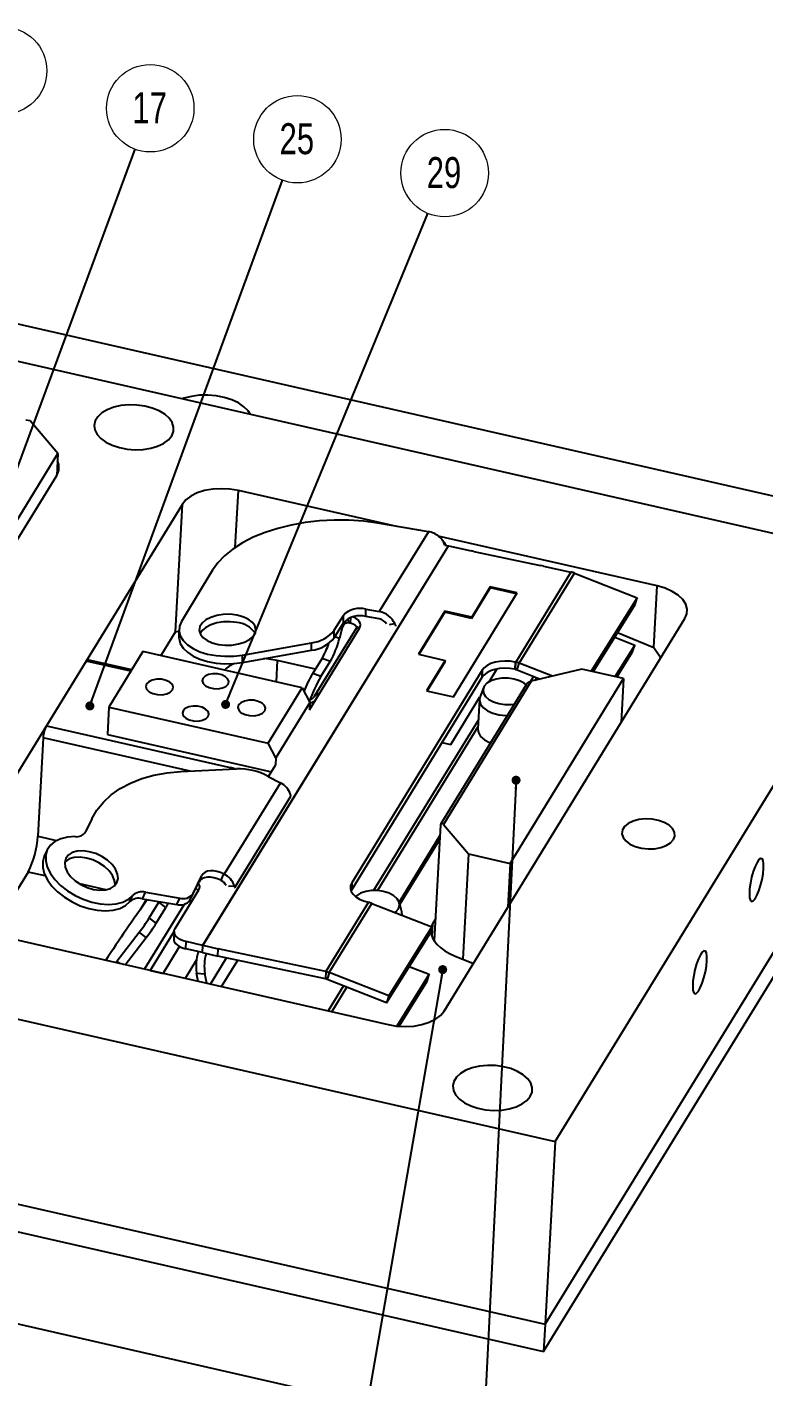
# Model space of a CAD drawing. Header units: millimetres. Extents: x 5 to 1512, y -497 to 895.
# Drawn here: x 937 to 1020.3, y 139.1 to 291.6 of the extents above; entities that cross this region are included whole.
import ezdxf

# ---------------------------------------------------------------- set-up
doc = ezdxf.new("R2010")
doc.units = ezdxf.units.MM
doc.styles.add('SLDTEXTSTYLE13', font='TXT', dxfattribs={"width": 0.75})
doc.dimstyles.new('SLDDIMSTYLE2', dxfattribs={"dimtxt": 0.18, "dimasz": 1.016, "dimexe": 0, "dimexo": 0.0625, "dimgap": 0, "dimtad": 0, "dimtih": 1, "dimtoh": 1, "dimdec": 0, "dimrnd": 1e-09, "dimzin": 0, "dimdsep": 46, "dimtxsty": 'Standard', "dimblk1": 'DOT', "dimblk2": 'DOT', "dimsah": 1, "dimcen": 0.09, "dimadec": 0, "dimazin": 0, "dimtfac": 1.016, "dimtdec": 0, "dimtofl": 0, "dimtmove": 0, "dimatfit": 3, "dimldrblk": 'DOT', "dimfxl": 1, "dimfrac": 2, "dimtolj": 1, "dimtzin": 0, "dimarcsym": 0})

# ---------------------------------------------------------------- blocks, each defined once
blk = doc.blocks.new('SW_NOTE_37')
at = {"color": 0, "linetype": 'Continuous', "lineweight": 0}
blk.add_circle((1.71, 4.63), 4.94, dxfattribs=at)
at = {"color": 0, "linetype": 'Continuous', "lineweight": 0, "insert": (1.64, 6.44), "char_height": 3.5, "attachment_point": 2, "style": 'SLDTEXTSTYLE13'}
blk.add_mtext('17', dxfattribs=at)
blk = doc.blocks.new('_Dot')
at = {"color": 0, "linetype": 'ByBlock', "lineweight": -2}
blk.add_line((-0.5, 0), (-1, 0), dxfattribs=at)
at = {"color": 0, "linetype": 'ByBlock', "const_width": 0.5}
blk.add_lwpolyline([(-0.25, 0, 1), (0.25, 0, 1)], format="xyb", close=True, dxfattribs=at)
blk = doc.blocks.new('SW_NOTE_41')
at = {"color": 0, "linetype": 'Continuous', "lineweight": 0}
blk.add_circle((1.43, 4.73), 4.94, dxfattribs=at)
at = {"color": 0, "linetype": 'Continuous', "lineweight": 0, "insert": (1.35, 6.54), "char_height": 3.5, "attachment_point": 2, "style": 'SLDTEXTSTYLE13'}
blk.add_mtext('22', dxfattribs=at)
blk = doc.blocks.new('SW_NOTE_44')
at = {"color": 0, "linetype": 'Continuous', "lineweight": 0}
blk.add_circle((1.7, 4.64), 4.94, dxfattribs=at)
at = {"color": 0, "linetype": 'Continuous', "lineweight": 0, "insert": (1.63, 6.45), "char_height": 3.5, "attachment_point": 2, "style": 'SLDTEXTSTYLE13'}
blk.add_mtext('25', dxfattribs=at)
blk = doc.blocks.new('SW_NOTE_46')
at = {"color": 0, "linetype": 'Continuous', "lineweight": 0}
blk.add_circle((1.88, 4.57), 4.94, dxfattribs=at)
at = {"color": 0, "linetype": 'Continuous', "lineweight": 0, "insert": (1.81, 6.38), "char_height": 3.5, "attachment_point": 2, "style": 'SLDTEXTSTYLE13'}
blk.add_mtext('29', dxfattribs=at)

msp = doc.modelspace()

# ---------------------------------------------------------------- linework, layer by layer
at = {"color": 7, "linetype": 'Continuous', "lineweight": 25}
for p, q in [((1048.605, 232.401), (855.462, 276.404)), ((1036.669, 230.902), (925.473, 256.235)), ((937.369, 247.113), (936.896, 247.22)), ((940.5, 243.426), (937.369, 247.113)), ((935.7, 235.601), (940.5, 243.426)), ((940.5, 243.426), (940.366, 240.95)), ((935.565, 233.124), (940.366, 240.95)), ((978.288, 235.283), (960.893, 239.246)), ((954.561, 237.716), (927.359, 193.371)), ((982.382, 234.603), (976.647, 235.556)), ((982.382, 234.603), (976.796, 225.574)), ((1008.21, 228.466), (983.466, 234.103)), ((956.884, 187.862), (984.624, 233.002)), ((956.891, 187.873), (984.624, 233.002)), ((984.203, 233.096), (984.624, 233.002)), ((984.624, 233.002), (986.341, 232.611)), ((986.341, 232.611), (987.205, 232.427)), ((987.475, 232.366), (987.205, 232.427)), ((987.475, 232.366), (993.2, 231.153)), ((993.2, 231.153), (995.025, 230.766)), ((995.192, 230.731), (995.025, 230.766)), ((995.362, 230.694), (995.192, 230.731)), ((995.362, 230.694), (998.464, 230.036)), ((996.666, 165.689), (1036.669, 230.902)), ((957.956, 230.235), (956.802, 228.327)), ((998.464, 230.036), (992.223, 219.861)), ((992.602, 219.745), (998.844, 229.921)), ((998.844, 229.921), (1005.939, 227.14)), ((956.802, 228.327), (954.457, 224.447)), ((985.177, 215.936), (992.378, 227.674)), ((989.343, 228.24), (987.239, 224.81)), ((989.35, 228.364), (987.245, 224.934)), ((989.343, 228.24), (989.35, 228.364)), ((992.31, 227.564), (989.343, 228.24)), ((992.378, 227.674), (989.35, 228.364)), ((975.288, 225.848), (976.796, 225.574)), ((975.293, 225.011), (975.288, 225.848)), ((1005.939, 227.14), (1000.754, 218.827)), ((1000.968, 218.778), (1005.706, 226.374)), ((1005.706, 226.374), (1005.939, 227.14)), ((971.725, 223.456), (972.748, 225.147)), ((971.73, 222.618), (972.752, 224.31)), ((972.752, 224.31), (972.748, 225.147)), ((973.571, 224.252), (973.607, 224.902)), ((976.8, 224.737), (975.293, 225.011)), ((984.217, 225.624), (981.225, 220.746)), ((984.21, 225.5), (981.286, 220.732)), ((984.14, 180.435), (1011.341, 224.78)), ((984.21, 225.5), (984.217, 225.624)), ((987.239, 224.81), (984.21, 225.5)), ((987.245, 224.934), (984.217, 225.624)), ((987.239, 224.81), (987.245, 224.934)), ((952.131, 220.592), (953.775, 223.271)), ((953.775, 223.271), (954.178, 223.368)), ((954.178, 223.492), (954.182, 222.655)), ((968.919, 214.469), (974.581, 223.683)), ((974.298, 223.86), (969.462, 215.976)), ((971.73, 222.618), (971.725, 223.456)), ((972.607, 223.782), (972.303, 222.538)), ((1003.726, 223.2), (1007.832, 221.518)), ((961.349, 220.663), (969.143, 222.05)), ((961.353, 219.826), (969.148, 221.213)), ((969.148, 221.213), (969.143, 222.05)), ((1003.4, 222.677), (1005.658, 221.792)), ((1005.658, 221.792), (1003.428, 218.218)), ((1005.425, 221.026), (1005.658, 221.792)), ((1007.832, 221.518), (1008.626, 220.352)), ((943.68, 219.978), (939.2, 212.674)), ((948.852, 218.99), (943.857, 220.127)), ((950.116, 221.051), (946.276, 214.79)), ((968.087, 216.956), (950.116, 221.051)), ((961.353, 219.826), (961.349, 220.663)), ((969.593, 219.072), (965.284, 220.054)), ((969.293, 218.593), (970.341, 220.27)), ((970.219, 218.249), (971.268, 219.926)), ((971.268, 219.926), (970.341, 220.27)), ((981.225, 220.746), (984.253, 220.056)), ((984.253, 220.056), (982.149, 216.626)), ((984.246, 219.932), (982.21, 216.612)), ((984.246, 219.932), (984.253, 220.056)), ((992.151, 219.876), (992.106, 219.051)), ((992.223, 219.861), (992.151, 219.876)), ((992.178, 219.035), (992.223, 219.861)), ((992.602, 219.745), (992.223, 219.861)), ((992.369, 218.979), (992.602, 219.745)), ((996.363, 218.27), (992.602, 219.745)), ((1003.642, 218.169), (1005.425, 221.026)), ((970.219, 218.249), (969.293, 218.593)), ((988.424, 218.942), (973.698, 194.937)), ((988.424, 218.942), (988.379, 218.117)), ((989.228, 217.65), (990.105, 219.08)), ((992.178, 219.035), (992.106, 219.051)), ((992.178, 219.035), (992.369, 218.979)), ((992.369, 218.979), (995.011, 217.944)), ((999.679, 219.072), (993.98, 217.694)), ((1004.41, 217.994), (999.679, 219.072)), ((964.246, 210.696), (968.087, 216.956)), ((968.087, 216.956), (968.964, 215.294)), ((988.379, 218.117), (973.653, 194.111)), ((982.149, 216.626), (985.177, 215.936)), ((993.384, 217.303), (983.758, 201.61)), ((993.98, 217.694), (984.059, 201.522)), ((988.584, 216.976), (988.192, 215.974)), ((991.61, 197.126), (1004.41, 217.994)), ((1004.41, 217.994), (1004.141, 213.041)), ((968.964, 215.294), (965.124, 209.034)), ((968.964, 215.294), (968.919, 214.469)), ((984.885, 210.57), (988.18, 215.941)), ((988.125, 215.669), (987.941, 212.285)), ((946.276, 214.79), (946.107, 211.695)), ((946.276, 214.79), (964.246, 210.696)), ((939.2, 212.674), (959.98, 207.94)), ((987.999, 213.361), (976.157, 194.055)), ((987.954, 212.535), (976.612, 194.045)), ((938.835, 211.327), (938.228, 200.183)), ((946.107, 211.695), (964.622, 207.477)), ((965.124, 209.034), (964.246, 210.696)), ((983.889, 210.797), (984.885, 210.57)), ((965.124, 209.034), (965.079, 208.208)), ((995.543, 145.053), (1035.546, 210.266)), ((954.409, 207.493), (960.665, 207.81)), ((964.289, 206.935), (965.073, 208.21)), ((965.632, 206.237), (959.286, 195.909)), ((964.267, 206.946), (965.632, 206.237)), ((995.375, 141.957), (1035.377, 207.17)), ((960.483, 194.391), (966.834, 204.724)), ((944.325, 202.153), (943.613, 200.68)), ((983.724, 201.477), (983.012, 188.392)), ((984.059, 201.522), (986.878, 198.204)), ((939.302, 198.643), (938.967, 197.924)), ((986.878, 198.204), (986.23, 186.302)), ((986.878, 198.204), (991.61, 197.126)), ((991.61, 197.126), (991.34, 192.173)), ((937.134, 196.142), (932.843, 189.148)), ((955.792, 193.708), (956.779, 195.751)), ((956.444, 195.033), (956.779, 195.751)), ((959.228, 195.939), (958.893, 195.221)), ((959.286, 195.909), (959.228, 195.939)), ((950.046, 193.136), (950.381, 193.854)), ((950.381, 193.854), (954.267, 193.206)), ((953.737, 189.763), (956.416, 194.122)), ((955.457, 192.989), (956.444, 195.033)), ((958.893, 195.221), (958.951, 195.191)), ((960.44, 194.392), (960.483, 194.391)), ((973.653, 194.111), (973.611, 194.035)), ((973.698, 194.937), (973.653, 194.111)), ((948.628, 192.798), (948.963, 193.516)), ((950.046, 193.136), (953.932, 192.488)), ((950.818, 190.956), (951.891, 192.754)), ((951.932, 192.821), (951.891, 192.754)), ((952.688, 192.154), (951.891, 192.754)), ((953.932, 192.488), (954.267, 193.206)), ((955.457, 192.989), (955.792, 193.708)), ((975.577, 192.725), (970.776, 184.897)), ((971.154, 184.78), (975.956, 192.608)), ((975.956, 192.608), (975.686, 192.698)), ((975.956, 192.608), (982.742, 189.948)), ((979.357, 191.648), (979.076, 192.687)), ((885.471, 191.022), (996.666, 165.689)), ((951.615, 190.356), (950.818, 190.956)), ((951.615, 190.356), (952.688, 192.154)), ((979.384, 191.264), (979.357, 191.648)), ((979.387, 191.263), (979.391, 191.337)), ((983.144, 190.831), (982.824, 190.31)), ((930.491, 189.684), (977.808, 178.904)), ((947.167, 186.079), (949.683, 189.343)), ((950.48, 188.743), (949.683, 189.343)), ((953.633, 189.44), (953.588, 188.615)), ((977.639, 181.376), (982.508, 189.182)), ((982.742, 189.948), (977.872, 182.142)), ((982.508, 189.182), (982.742, 189.948)), ((948.111, 185.67), (950.48, 188.743)), ((954.954, 187.461), (954.999, 188.286)), ((956.884, 187.862), (954.999, 188.286)), ((956.84, 187.037), (956.884, 187.862)), ((956.846, 187.048), (956.891, 187.873)), ((956.891, 187.873), (958.608, 187.481)), ((956.84, 187.037), (954.954, 187.461)), ((956.84, 187.037), (956.846, 187.048)), ((956.846, 187.048), (958.563, 186.656)), ((958.563, 186.656), (958.608, 187.481)), ((970.731, 184.071), (958.563, 186.656)), ((970.776, 184.897), (958.608, 187.481)), ((985.293, 186.686), (987.436, 185.808)), ((815.738, 186.017), (995.543, 145.053)), ((947.041, 185.914), (947.167, 186.079)), ((950.91, 185.032), (952.378, 184.698)), ((956.179, 184.702), (957.114, 184.662)), ((956.344, 183.794), (956.179, 184.702)), ((957.312, 183.574), (957.114, 184.662)), ((970.776, 184.897), (970.731, 184.071)), ((971.154, 184.78), (970.921, 184.014)), ((977.872, 182.142), (971.154, 184.78)), ((982.46, 184.6), (978.805, 178.739)), ((980.202, 185.485), (982.46, 184.6)), ((982.227, 183.834), (982.46, 184.6)), ((977.639, 181.376), (970.921, 184.014)), ((979.036, 178.718), (982.227, 183.834)), ((769.749, 182.955), (1029.994, 123.664)), ((815.569, 182.922), (995.375, 141.957)), ((977.872, 182.142), (977.639, 181.376)), ((996.666, 165.689), (995.543, 145.053)), ((995.543, 145.053), (995.375, 141.957))]:
    msp.add_line(p, q, dxfattribs=at)
at = {"color": 8, "linetype": 'Continuous', "lineweight": 25}
for p, q in [((960.543, 232.831), (960.893, 239.246)), ((953.775, 223.271), (954.561, 237.716)), ((1007.832, 221.518), (1008.21, 228.466)), ((973.363, 224.292), (973.269, 224.758)), ((972.303, 222.538), (971.795, 222.727)), ((972.816, 224.118), (972.607, 223.782)), ((977.956, 224.105), (978.556, 224.211)), ((948.749, 218.823), (943.68, 219.978)), ((965.284, 220.054), (965.152, 217.625)), ((994.233, 218.248), (993.874, 217.663)), ((994.407, 217.798), (994.596, 218.106)), ((955.435, 207.545), (938.835, 211.327)), ((938.228, 200.183), (940.351, 199.7)), ((983.657, 200.255), (979.056, 192.753)), ((983.635, 199.853), (979.126, 192.502)), ((939.084, 195.698), (937.134, 196.142)), ((945.936, 194.137), (942.968, 194.813)), ((959.77, 194.549), (960.437, 194.593)), ((949.818, 191.915), (950.519, 193.057)), ((950.293, 185.173), (954.791, 192.505)), ((953.636, 189.475), (950.91, 185.032)), ((982.824, 190.31), (982.747, 188.886)), ((952.378, 184.698), (954.236, 187.725)), ((956.148, 186.211), (954.871, 184.13)), ((957.732, 183.478), (959.555, 186.445)), ((958.979, 183.194), (960.813, 186.178)), ((947.538, 185.801), (947.167, 186.079)), ((972.784, 183.282), (971.044, 180.445)), ((971.439, 180.355), (973.147, 183.14))]:
    msp.add_line(p, q, dxfattribs=at)
at = {"color": 7, "linetype": 'Continuous', "lineweight": 25, "flags": 128}
for points in [[(953.356, 245.423), (953.559, 245.915), (953.579, 246.427), (953.416, 246.938), (953.075, 247.426), (952.572, 247.872), (951.927, 248.258), (951.166, 248.567), (950.32, 248.787), (949.424, 248.909), (948.515, 248.928), (947.63, 248.844), (946.804, 248.659), (946.073, 248.381), (945.465, 248.022), (945.007, 247.596), (944.715, 247.121), (944.603, 246.616), (944.675, 246.102), (944.928, 245.6), (945.352, 245.131), (945.929, 244.713), (946.636, 244.364), (947.444, 244.098), (948.319, 243.926), (949.226, 243.855), (950.128, 243.888), (950.988, 244.023), (951.77, 244.256), (952.443, 244.576), (952.979, 244.97), (953.356, 245.423)], [(962.256, 247.855), (962.004, 248.237), (961.524, 248.716), (960.897, 249.142), (960.146, 249.498), (959.299, 249.771), (958.386, 249.952), (957.44, 250.034), (956.495, 250.015), (955.586, 249.894), (954.745, 249.677), (954.554, 249.61)], [(960.893, 239.246), (959.939, 239.407), (958.96, 239.46), (957.994, 239.406), (957.078, 239.245), (956.247, 238.983), (955.533, 238.632), (954.964, 238.204), (954.561, 237.716)], [(976.647, 235.556), (975.034, 235.771), (973.387, 235.887), (971.725, 235.903), (970.069, 235.818), (968.439, 235.634), (966.856, 235.352), (965.337, 234.977), (963.903, 234.512), (962.571, 233.964), (961.357, 233.338), (960.276, 232.644), (959.342, 231.889), (958.565, 231.083), (957.956, 230.235)], [(1011.341, 224.78), (1011.563, 225.309), (1011.594, 225.86), (1011.433, 226.411), (1011.087, 226.94), (1010.569, 227.428), (1009.899, 227.855), (1009.102, 228.206), (1008.21, 228.466)], [(954.457, 224.447), (954.229, 223.91), (954.184, 223.36), (954.323, 222.816), (954.641, 222.295), (955.128, 221.815), (955.767, 221.393), (956.537, 221.041), (957.413, 220.773), (958.364, 220.597), (959.36, 220.519), (960.366, 220.541), (961.349, 220.663)], [(960.717, 225.179), (959.963, 225.264), (959.191, 225.248), (958.449, 225.132), (957.777, 224.921), (957.216, 224.63), (956.799, 224.274), (956.548, 223.874), (956.479, 223.454), (956.597, 223.038), (956.893, 222.649), (957.351, 222.312), (957.944, 222.045), (958.638, 221.863), (959.393, 221.778), (960.164, 221.794), (960.907, 221.911), (961.578, 222.121), (962.139, 222.412), (962.557, 222.768), (962.807, 223.168), (962.876, 223.588), (962.759, 224.005), (962.463, 224.393), (962.004, 224.731), (961.411, 224.998), (960.717, 225.179)], [(960.721, 224.342), (959.967, 224.427), (959.196, 224.411), (958.453, 224.294), (957.782, 224.084), (957.221, 223.793), (956.803, 223.437), (956.573, 223.086)], [(974.581, 223.683), (974.665, 223.873), (974.686, 224.071), (974.646, 224.27), (974.544, 224.464), (974.384, 224.648), (974.172, 224.814), (973.913, 224.959), (973.874, 224.978)], [(954.182, 222.655), (954.188, 222.523), (954.327, 221.979), (954.645, 221.458), (955.132, 220.978), (955.772, 220.555), (956.542, 220.204), (957.417, 219.936), (958.369, 219.76), (959.364, 219.681), (960.37, 219.704), (961.353, 219.826)], [(943.68, 219.978), (943.742, 220.064), (943.799, 220.115), (943.85, 220.129), (943.857, 220.127)], [(965.284, 220.054), (964.33, 220.214), (963.78, 220.258)], [(992.151, 219.876), (991.585, 219.963), (991.007, 219.988), (990.438, 219.95), (989.9, 219.851), (989.413, 219.694), (988.995, 219.484), (988.661, 219.23), (988.424, 218.942)], [(959.726, 217.375), (959.804, 217.662), (959.702, 217.953), (959.432, 218.214), (959.025, 218.413), (958.532, 218.525), (958.012, 218.538), (957.527, 218.449), (957.136, 218.27), (956.887, 218.022), (956.808, 217.734), (956.91, 217.443), (957.181, 217.182), (957.587, 216.984), (958.08, 216.871), (958.6, 216.859), (959.085, 216.947), (959.476, 217.127), (959.726, 217.375)], [(992.106, 219.051), (991.54, 219.138), (990.962, 219.163), (990.393, 219.125), (989.855, 219.026), (989.368, 218.868), (988.95, 218.659), (988.616, 218.405), (988.379, 218.117)], [(953.46, 216.721), (953.542, 217.02), (953.435, 217.324), (953.154, 217.596), (952.73, 217.802), (952.217, 217.919), (951.675, 217.932), (951.17, 217.84), (950.763, 217.653), (950.502, 217.395), (950.421, 217.096), (950.527, 216.792), (950.809, 216.521), (951.232, 216.314), (951.745, 216.197), (952.287, 216.184), (952.792, 216.276), (953.2, 216.463), (953.46, 216.721)], [(993.388, 217.309), (993.172, 217.476), (992.65, 217.753), (992.028, 217.948), (991.349, 218.049), (990.657, 218.049), (990.001, 217.947), (989.425, 217.751), (988.969, 217.474), (988.663, 217.135), (988.529, 216.757), (988.575, 216.365), (988.799, 215.987), (989.184, 215.648), (989.706, 215.371), (990.328, 215.176), (991.007, 215.075), (991.699, 215.075), (992.042, 215.115)], [(963.87, 214.35), (963.951, 214.649), (963.845, 214.952), (963.563, 215.224), (963.14, 215.431), (962.627, 215.548), (962.085, 215.561), (961.58, 215.468), (961.172, 215.282), (960.912, 215.023), (960.83, 214.724), (960.937, 214.421), (961.219, 214.149), (961.642, 213.942), (962.155, 213.825), (962.697, 213.812), (963.202, 213.904), (963.609, 214.091), (963.87, 214.35)], [(988.192, 215.974), (988.184, 215.951), (988.127, 215.531), (988.259, 215.109), (988.571, 214.712), (989.043, 214.365), (989.645, 214.09), (990.341, 213.903), (991.085, 213.817), (991.243, 213.813)], [(957.486, 213.723), (957.564, 214.01), (957.462, 214.302), (957.191, 214.562), (956.785, 214.761), (956.292, 214.873), (955.772, 214.886), (955.287, 214.797), (954.896, 214.618), (954.646, 214.37), (954.568, 214.083), (954.67, 213.791), (954.941, 213.53), (955.347, 213.332), (955.84, 213.219), (956.36, 213.207), (956.845, 213.296), (957.236, 213.475), (957.486, 213.723)], [(987.941, 212.285), (987.998, 211.899), (988.25, 211.472), (988.685, 211.09), (989.274, 210.777), (989.36, 210.743)], [(944.325, 202.153), (944.904, 203.147), (945.637, 204.056), (946.519, 204.874), (947.542, 205.591), (948.696, 206.202), (949.972, 206.702), (951.357, 207.086), (952.841, 207.35), (954.409, 207.493)], [(1010.043, 199.804), (1010.193, 200.214), (1010.154, 200.638), (1009.931, 201.051), (1009.536, 201.426), (1008.994, 201.74), (1008.34, 201.973), (1007.615, 202.11), (1006.864, 202.143), (1006.134, 202.069), (1005.471, 201.894), (1004.918, 201.629), (1004.508, 201.289), (1004.267, 200.897), (1004.211, 200.476), (1004.343, 200.054), (1004.655, 199.657), (1005.126, 199.31), (1005.729, 199.035), (1006.424, 198.848), (1007.168, 198.763), (1007.915, 198.783), (1008.616, 198.908), (1009.229, 199.13), (1009.715, 199.435), (1010.043, 199.804)], [(942.467, 200.143), (941.6, 200.089), (940.827, 199.905), (940.173, 199.597), (939.661, 199.176), (939.308, 198.656), (939.128, 198.055), (939.126, 197.394), (939.302, 196.696), (939.65, 195.985), (940.159, 195.285), (940.81, 194.621), (941.581, 194.016), (942.445, 193.49), (943.373, 193.062), (944.333, 192.746), (945.291, 192.554), (946.214, 192.491), (947.071, 192.561), (947.832, 192.76), (948.47, 193.082), (948.963, 193.516)], [(947.18, 194.95), (947.299, 195.41), (947.243, 195.923), (947.015, 196.459), (946.629, 196.986), (946.106, 197.475), (945.478, 197.896), (944.781, 198.226), (944.055, 198.445), (943.342, 198.54), (942.684, 198.506), (942.12, 198.345), (941.681, 198.066), (941.394, 197.685), (941.275, 197.225), (941.331, 196.712), (941.558, 196.176), (941.945, 195.649), (942.467, 195.16), (943.095, 194.738), (943.793, 194.409), (944.519, 194.19), (945.231, 194.095), (945.889, 194.129), (946.454, 194.29), (946.892, 194.569), (947.18, 194.95)], [(938.967, 197.924), (938.793, 197.336), (938.791, 196.676), (938.967, 195.978), (939.315, 195.267), (939.824, 194.567), (940.475, 193.903), (941.246, 193.298), (942.11, 192.772), (943.038, 192.343), (943.998, 192.028), (944.956, 191.835), (945.879, 191.773), (946.736, 191.842), (947.496, 192.042), (948.135, 192.364), (948.628, 192.798)], [(946.959, 194.634), (946.964, 194.692), (946.908, 195.205), (946.68, 195.74), (946.294, 196.268), (945.771, 196.757), (945.143, 197.178), (944.446, 197.508), (943.72, 197.727), (943.007, 197.822), (942.349, 197.788), (941.785, 197.626), (941.346, 197.347), (941.28, 197.283)], [(1020.219, 196.562), (1020.219, 197.07), (1020.16, 197.444), (1020.047, 197.656), (1019.886, 197.69), (1019.691, 197.544), (1019.476, 197.228), (1019.256, 196.765), (1019.049, 196.192), (1018.869, 195.548), (1018.729, 194.884), (1018.641, 194.247), (1018.611, 193.685), (1018.64, 193.239), (1018.727, 192.944), (1018.865, 192.82), (1019.045, 192.877), (1019.252, 193.11), (1019.471, 193.503), (1019.687, 194.026), (1019.882, 194.64), (1020.044, 195.3), (1020.159, 195.957), (1020.219, 196.562)], [(958.893, 195.221), (958.521, 195.386), (958.137, 195.501), (957.759, 195.561), (957.4, 195.563), (957.077, 195.508), (956.803, 195.398), (956.589, 195.237), (956.444, 195.033)], [(959.228, 195.939), (958.856, 196.104), (958.472, 196.219), (958.094, 196.279), (957.735, 196.282), (957.412, 196.227), (957.138, 196.116), (956.924, 195.956), (956.779, 195.751)], [(973.698, 194.937), (973.566, 194.619), (973.547, 194.288), (973.643, 193.958), (973.851, 193.64), (974.162, 193.348), (974.564, 193.091), (975.042, 192.881), (975.577, 192.725)], [(978.967, 191.984), (979.102, 192.362), (979.056, 192.754), (978.832, 193.132), (978.446, 193.471), (977.925, 193.747), (977.303, 193.943), (976.623, 194.044), (975.932, 194.044), (975.276, 193.942), (974.7, 193.746), (974.244, 193.469), (974.133, 193.37)], [(978.577, 191.58), (978.661, 191.644), (978.967, 191.984)], [(954.999, 188.286), (954.64, 188.39), (954.319, 188.53), (954.049, 188.701), (953.841, 188.897), (953.701, 189.109), (953.636, 189.33), (953.649, 189.551), (953.737, 189.763)], [(953.588, 188.615), (953.591, 188.504), (953.656, 188.283), (953.796, 188.071), (954.005, 187.876), (954.274, 187.705), (954.595, 187.564), (954.954, 187.461)], [(1013.818, 186.128), (1013.819, 186.636), (1013.76, 187.01), (1013.646, 187.222), (1013.486, 187.256), (1013.291, 187.11), (1013.075, 186.793), (1012.856, 186.331), (1012.648, 185.757), (1012.468, 185.114), (1012.329, 184.45), (1012.241, 183.813), (1012.21, 183.251), (1012.239, 182.805), (1012.327, 182.51), (1012.465, 182.386), (1012.644, 182.443), (1012.851, 182.676), (1013.071, 183.069), (1013.286, 183.592), (1013.482, 184.206), (1013.643, 184.866), (1013.758, 185.523), (1013.818, 186.128)], [(977.808, 178.904), (978.762, 178.744), (979.74, 178.69), (980.706, 178.745), (981.622, 178.906), (982.453, 179.167), (983.167, 179.519), (983.737, 179.947), (984.14, 180.435)], [(993.861, 170.787), (994.064, 171.28), (994.084, 171.792), (993.921, 172.302), (993.581, 172.79), (993.078, 173.236), (992.432, 173.622), (991.671, 173.931), (990.825, 174.151), (989.93, 174.273), (989.02, 174.292), (988.135, 174.208), (987.31, 174.023), (986.578, 173.745), (985.971, 173.386), (985.512, 172.96), (985.22, 172.485), (985.108, 171.98), (985.18, 171.466), (985.434, 170.964), (985.857, 170.495), (986.434, 170.077), (987.141, 169.728), (987.949, 169.462), (988.824, 169.29), (989.731, 169.219), (990.633, 169.252), (991.493, 169.387), (992.275, 169.62), (992.948, 169.94), (993.484, 170.334), (993.861, 170.787)]]:
    msp.add_lwpolyline(points, dxfattribs=at)
at = {"color": 8, "linetype": 'Continuous', "lineweight": 25, "flags": 128}
msp.add_lwpolyline([(959.98, 207.94), (959.917, 207.822), (959.893, 207.771)], dxfattribs=at)
at = {"color": 7, "linetype": 'Continuous', "lineweight": 25}
for centre, radius, start, end in [((938.942, 241.848), 1.683, 327.75875, 26.01146), ((982.425, 232.025), 2.208, 27.88262, 44.35779), ((974.614, 223.338), 2.6, 74.9662, 135.88523), ((960.539, 221.679), 2.67, 32.64953, 86.08305), ((973.292, 223.582), 0.714, 84.35026, 163.70494), ((974.618, 222.5), 2.6, 74.9662, 135.88523), ((973.133, 222.591), 1.719, 35.76144, 75.2168), ((976.367, 223.203), 2.41, 24.74567, 79.75475), ((976.579, 223.536), 1.221, 31.95953, 79.55054), ((968.779, 225.794), 3.761, 275.55476, 321.56048), ((968.784, 224.957), 3.761, 275.55476, 321.56048), ((962.127, 224.96), 9.459, 330.27689, 341.56542), ((962.112, 225.064), 10.499, 330.70264, 346.08163), ((961.848, 216.325), 3.664, 112.53464, 134.05144), ((981.921, 211.128), 14.669, 149.41261, 158.25956), ((985.227, 209.567), 17.338, 149.94873, 160.30508), ((942.169, 211.147), 3.339, 152.77889, 176.90578), ((960.834, 200.575), 7.237, 61.68604, 91.33972), ((964.61, 204.181), 2.296, 18.77139, 63.55427), ((928.226, 200.724), 10.017, 332.77889, 356.90578), ((942.614, 201.321), 1.187, 262.86722, 327.2946), ((958.264, 193.854), 2.296, 18.77139, 63.55427), ((949.984, 192.377), 1.529, 74.95192, 131.85485), ((955.343, 193.384), 1.209, 32.56783, 51.1216), ((955.831, 194.486), 0.689, 328.16691, 37.06107), ((958.429, 194.15), 1.165, 23.31298, 63.3788), ((1090.286, 92.256), 172.232, 144.18536, 146.95607), ((949.649, 191.659), 1.529, 74.95192, 131.85485), ((962.065, 186.431), 10.985, 145.56837, 148.60353), ((954.347, 193.795), 1.371, 252.38696, 324.02791), ((954.682, 194.513), 1.371, 252.38696, 324.02791), ((934.642, 201.142), 19.116, 321.88737, 327.80126), ((935.439, 200.542), 19.116, 321.88737, 327.80126), ((961.092, 185.561), 4.987, 161.49128, 189.91638), ((962.049, 185.529), 5.011, 163.45029, 189.95955)]:
    msp.add_arc(centre, radius, start, end, dxfattribs=at)
at = {"color": 8, "linetype": 'Continuous', "lineweight": 25}
msp.add_arc((970.077, 215.564), 0.74, 92.32393, 146.21654, dxfattribs=at)
at = {"color": 7, "linetype": 'Continuous', "lineweight": 25}
for centre, major_axis, ratio, start_param, end_param in [((993.958, 217.282), (0.616, 0.259), 0.5780905, 1.2967301, 2.4632952), ((984.037, 201.109), (-0.23, 0.546), 0.3919059, 5.3906864, 6.9614828), ((986.573, 188.773), (3.897, -1.211), 0.58792, 3.334166, 4.5640321), ((986.573, 188.773), (3.897, -1.211), 0.58792, 2.9932357, 3.1457118)]:
    msp.add_ellipse(centre, major_axis=major_axis, ratio=ratio, start_param=start_param, end_param=end_param, dxfattribs=at)
at = {"color": 8, "linetype": 'Continuous', "lineweight": 25}
for centre, major_axis, ratio, start_param, end_param in [((966.515, 217.154), (4.049, -0.248), 0.5555642, 5.3947831, 5.6058518), ((958.7, 205.853), (4.548, -0.491), 0.4968181, 1.2167847, 1.3394721)]:
    msp.add_ellipse(centre, major_axis=major_axis, ratio=ratio, start_param=start_param, end_param=end_param, dxfattribs=at)
at = {"color": 7, "linetype": 'Continuous', "lineweight": 25}
for points, knots in [([(984.203, 233.096), (984.166, 233.214), (984.07, 233.523), (983.693, 233.973), (983.147, 234.372), (982.678, 234.548), (982.423, 234.595), (982.382, 234.603)], [0, 0, 0, 0, 0.1632719, 0.4251909, 0.6872044, 0.9492848, 1, 1, 1, 1]), ([(998.844, 229.921), (998.812, 229.933), (998.748, 229.958), (998.622, 229.998), (998.527, 230.021), (998.464, 230.036)], [0, 0, 0, 0, 0.2568385, 0.513677, 1, 1, 1, 1]), ([(973.571, 224.252), (973.555, 224.258), (973.522, 224.269), (973.479, 224.279), (973.444, 224.285), (973.417, 224.289), (973.39, 224.291), (973.372, 224.292), (973.363, 224.292)], [0, 0, 0, 0, 0.24639504, 0.49415872, 0.62014439, 0.74631755, 0.87306221, 1, 1, 1, 1]), ([(978.556, 224.211), (978.569, 224.179), (978.595, 224.113), (978.625, 224.023), (978.636, 223.965), (978.64, 223.94)], [0, 0, 0, 0, 0.3704191, 0.7408378, 1, 1, 1, 1]), ([(969.462, 215.976), (969.442, 215.947), (969.383, 215.86), (969.208, 215.685), (968.963, 215.554), (968.857, 215.497)], [0, 0, 0, 0, 0.2195626, 0.6608171, 1, 1, 1, 1]), ([(966.834, 204.724), (966.83, 204.74), (966.823, 204.773), (966.808, 204.838), (966.793, 204.887), (966.783, 204.92)], [0, 0, 0, 0, 0.2503258, 0.5006515, 1, 1, 1, 1]), ([(960.437, 194.593), (960.442, 194.576), (960.452, 194.543), (960.468, 194.476), (960.477, 194.425), (960.483, 194.391)], [0, 0, 0, 0, 0.2503258, 0.5006516, 1, 1, 1, 1]), ([(975.686, 192.698), (975.677, 192.7), (975.659, 192.705), (975.622, 192.714), (975.595, 192.72), (975.577, 192.725)], [0, 0, 0, 0, 0.2500601, 0.5001202, 1, 1, 1, 1]), ([(970.776, 184.897), (970.792, 184.893), (970.824, 184.886), (970.872, 184.874), (970.919, 184.861), (970.983, 184.842), (971.061, 184.816), (971.123, 184.792), (971.154, 184.78)], [0, 0, 0, 0, 0.12539839, 0.25087676, 0.37627515, 0.50175353, 0.75056334, 1, 1, 1, 1]), ([(970.921, 184.014), (970.905, 184.02), (970.874, 184.032), (970.827, 184.047), (970.779, 184.061), (970.747, 184.068), (970.731, 184.071)], [0, 0, 0, 0, 0.2484195, 0.4974626, 0.7484099, 1, 1, 1, 1])]:
    msp.add_open_spline(points, degree=3, knots=knots, dxfattribs=at)

# ---------------------------------------------------------------- block references
at = {"color": 7, "linetype": 'Continuous', "lineweight": 0}
for name, p in [('SW_NOTE_41', (932.886, 281.957)), ('SW_NOTE_37', (949.227, 277.814)), ('SW_NOTE_44', (965.865, 274.305)), ('SW_NOTE_46', (982.307, 270.546))]:
    msp.add_blockref(name, p, dxfattribs=at)

# ---------------------------------------------------------------- leaders
for points in [[(934.662, 238.366), (949.227, 277.814)], [(944.117, 214.909), (965.865, 274.305)], [(959.45, 215.085), (982.307, 270.546)], [(992.257, 206.52), (984.352, 46.956)], [(983.97, 185.121), (960.911, 52.513)]]:
    msp.add_leader(points, dimstyle='SLDDIMSTYLE2', dxfattribs=at)

doc.saveas('drawing.dxf')
